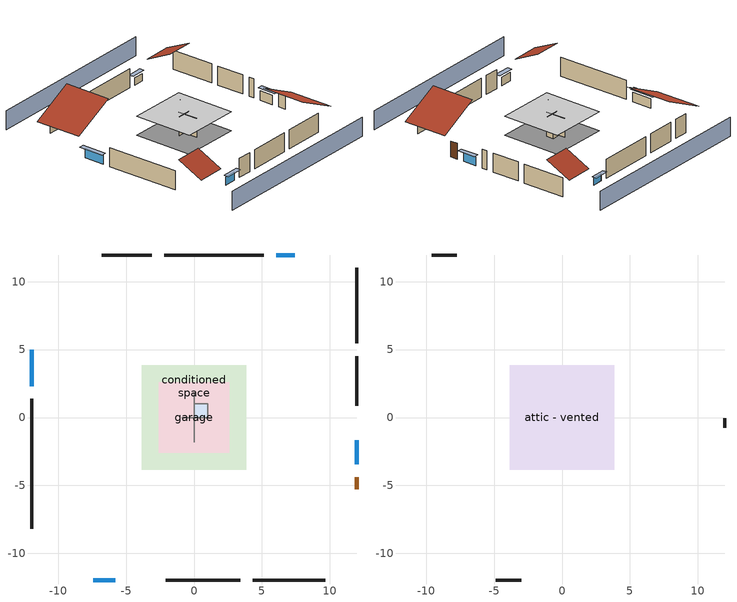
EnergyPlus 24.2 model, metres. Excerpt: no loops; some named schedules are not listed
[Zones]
conditioned space
 floor foundation (Slab2 construction): -3.84,-3.84 -3.84,3.84 3.84,3.84 3.84,-3.84 z0
 wall outside (AdiabaticWallConstruction 1): 11.96,-5.3 11.96,-4.38 z0:2.03
 wall outside (AdiabaticWallConstruction): -11.96,4.98 -11.96,2.3 / 11.96,-3.45 11.96,-1.68 z0:1.19; 7.42,11.96 6.06,11.96 z0:0.92; -7.42,-11.96 -5.81,-11.96 z0:1.1
 wall outside (Wall3 construction): -11.96,1.38 -11.96,-8.19 z0:2.44
 wall outside (Wall4 construction): -3.11,11.96 -6.81,11.96 z0:2.44
 wall outside (Wall7 construction): 11.96,5.45 11.96,11.03 z0:2.44
 wall outside (Wall8 construction): 4.33,-11.96 9.64,-11.96 z0:2.44
 wall to garage (Wall5 construction): 0,-1.83 0,1.83 z0:2.44
 wall to garage (Wall6 construction): 0.91,0 -0.91,0 z0:2.44
 window (WindowConstruction): -11.96,4.98 -11.96,2.31 z0:1.19
 window (WindowConstruction 1): 7.42,11.96 6.06,11.96 z0:0.91
 window (WindowConstruction 2): 11.96,-3.45 11.96,-1.68 z0:1.19
 window (WindowConstruction 3): -7.42,-11.96 -5.81,-11.96 z0:1.1
 door (Door): 11.96,-5.3 11.96,-4.38 z0:2.03
furnace airloop ret air zone
 floor adiabatic (AdiabaticConst): 0,0 0,1 1,1 1,0 z0
 wall adiabatic (AdiabaticConst): 0,1 0,0 1,0 1,1 0,1 z0:1
 ceiling adiabatic (AdiabaticConst): 1,0 1,1 0,1 0,0 z1
garage
 floor foundation (Slab1 construction): -2.59,-2.59 -2.59,2.59 2.59,2.59 2.59,-2.59 z0
 wall outside (Wall1 construction): 5.14,11.96 -2.18,11.96 z0:2.44
 wall outside (Wall12 construction): -2.08,-11.96 3.4,-11.96 z0:2.44
 wall outside (Wall2 construction): 11.96,0.87 11.96,4.52 z0:2.44
attic - vented
 floor to garage (Floor1 construction): -2.59,-2.59 -2.59,2.59 2.59,2.59 2.59,-2.59 z2.44
 floor to conditioned space (Floor2 construction Reversed): -3.84,-3.84 -3.84,3.84 3.84,3.84 3.84,-3.84 z2.44
 wall outside (Wall10 construction): -4.88,-11.96 -3.01,-11.96 z0:2.44
 wall outside (Wall11 construction): 11.96,-0.75 11.96,-0.06 z0:2.44
 wall outside (Wall9 construction): -7.74,11.96 -9.6,11.96 z0:2.44
 roof outside (Roof1 construction): -11.96,5.91,2.44 -6.55,5.91,5.15 -6.55,11.96,5.15 -11.96,11.96,2.44
 roof outside (Roof2 construction): 8.34,11.96,2.44 8.34,8.73,4.06 11.96,8.73,4.06 11.96,11.96,2.44
 roof outside (Roof3 construction): -8.34,-11.96,2.44 -8.34,-8.73,4.06 -11.96,-8.73,4.06 -11.96,-11.96,2.44
 roof outside (Roof4 construction): 11.96,-6.22,2.44 6.83,-6.22,5 6.83,-11.96,5 11.96,-11.96,2.44
shading: 11.96,16.53 -11.96,16.53 / -11.96,-16.53 11.96,-16.53 z0:2.44; -11.96,2 -11.96,5.28 -12.57,5.28 -12.57,2 z1.49; 5.76,11.96 7.72,11.96 7.72,12.57 5.76,12.57 z1.22; 11.96,-1.37 11.96,-3.76 12.57,-3.76 12.57,-1.37 z1.49; -5.5,-11.96 -7.72,-11.96 -7.72,-12.57 -5.5,-12.57 z1.4
[Building]
Building 1: Terrain=Suburbs
[Site:Location]
Portland Intl Arpt_OR: Latitude {deg}=45.59; Longitude {deg}=-122.6; Time Zone {hr}=-8; Elevation {m}=33; Keep Site Location Information=Yes
[Site:GroundTemperature:Shallow]
10.2558, 8.96328, 8.85977, 9.47314, 11.9355, 14.3863, 16.5111, 17.8571, 17.9714, 16.8767, 14.8061, 12.4304
[Site:WaterMainsTemperature]
Calculation Method=Schedule; Temperature Schedule=mains temperature schedule
[Material] Roughness=Rough; Thermal Absorptance=0.9
Name | Thickness {m} | Conductivity {W/m-K} | Density {kg/m3} | Specific Heat {J/kg-K} | Solar Absorptance | Visible Absorptance
asphalt or fiberglass shingles | 0.00635 | 0.162714 | 1121.4 | 1465.45 | 0.85 | 0.85
ceiling loosefill ins | 0.0846667 | 0.0480833 | 16.02 | 1046.75 | 0.7 | 0.7
ceiling stud and cavity | 0.1397 | 1.39189 | 65.682 | 1177.47 | 0.7 | 0.7
ceiling stud and cavity 1 | 0.1397 | 0.302811 | 65.682 | 1177.47 | 0.7 | 0.7
concrete 4.0 in. | 0.1016 | 1.803125 | 2242.8 | 837.4 | 0.7 | 0.7
door material | 0.04445 | 0.0612267 | 512.64 | 1214.23 | 0.7 | 0.7
floor covering | 0.0127 | 0.0450781 | 54.468 | 1339.84 | 0.9 | 0.9
furniture material conditioned space 1; furniture material garage 1 | 0.1524 | 0.115458 | 640.8 | 1214.23 | 0.6 | 0.6
gypsum board | 0.0127 | 0.160291 | 801 | 837.4 | 0.6 | 0.6
osb sheathing 0.5 in. | 0.0127 | 0.115458 | 512.64 | 1214.23 | 0.6 | 0.6
osb sheathing 0.5 in. 1; osb sheathing 0.5 in. 2; osb sheathing 0.5 in. 3 | 0.0127 | 0.115458 | 512.64 | 1214.23 | 0.7 | 0.7
roof rigid ins | 0.00281632 | 0.029427 | 32.04 | 1214.23 | 0.7 | 0.7
wall rigid ins | 0.512978 | 0.029427 | 32.04 | 1214.23 | 0.7 | 0.7
wall stud and cavity | 0.1397 | 0.727959 | 139.0536 | 1170.24 | 0.6 | 0.6
wall stud and cavity 1 | 0.1397 | 0.550994 | 139.0536 | 1170.24 | 0.7 | 0.7
wall stud and cavity 2 | 0.1397 | 0.335416 | 139.0536 | 1170.24 | 0.7 | 0.7
wall stud and cavity 3 | 0.0889 | 0.380278 | 52.3479 | 1209.89 | 0.7 | 0.7
wall stud and cavity 4 | 0.0889 | 0.391764 | 83.0341 | 1211.67 | 0.7 | 0.7
wood siding | 0.0254 | 0.102417 | 544.68 | 1172.36 | 0.85 | 0.85
wood siding 1; wood siding 2 | 0.0254 | 0.102417 | 544.68 | 1172.36 | 0.7 | 0.7
[Material:NoMass]
Adiabatic: Roughness=Rough; Thermal Resistance {m2-K/W}=176.1; Thermal Absorptance=0.9; Solar Absorptance=0.7; Visible Absorptance=0.7
[WindowMaterial:SimpleGlazingSystem]
WindowMaterial: U-Factor {W/m2-K}=2.15764; Solar Heat Gain Coefficient=0.44
[Construction]
AdiabaticConst: Adiabatic
AdiabaticWallConstruction: wood siding 1, wall rigid ins, wall stud and cavity 3, gypsum board
AdiabaticWallConstruction 1: wood siding 2, wall rigid ins, wall stud and cavity 3, gypsum board
Door: door material
Floor1 construction: ceiling stud and cavity
Floor2 construction Reversed: gypsum board, ceiling stud and cavity 1, ceiling loosefill ins
furniture construction conditioned space 1: furniture material conditioned space 1
furniture construction garage 1: furniture material garage 1
PartitionWallConstruction: gypsum board, wall stud and cavity 4, gypsum board
Roof1 construction; Roof2 construction; Roof3 construction; Roof4 construction: asphalt or fiberglass shingles, roof rigid ins, osb sheathing 0.5 in.
Slab1 construction: concrete 4.0 in.
Slab2 construction: concrete 4.0 in., floor covering
Wall1 construction; Wall2 construction: wood siding, osb sheathing 0.5 in. 1, wall stud and cavity
Wall10 construction; Wall11 construction; Wall12 construction; Wall9 construction: wood siding, osb sheathing 0.5 in. 3, wall stud and cavity
Wall3 construction; Wall4 construction: wood siding, osb sheathing 0.5 in. 1, wall stud and cavity 1, gypsum board
Wall5 construction: osb sheathing 0.5 in. 2, wall stud and cavity 2, gypsum board
Wall6 construction: osb sheathing 0.5 in. 3, wall stud and cavity 2, gypsum board
Wall7 construction; Wall8 construction: wood siding, osb sheathing 0.5 in. 3, wall stud and cavity 1, gypsum board
WindowConstruction; WindowConstruction 1; WindowConstruction 2; WindowConstruction 3: WindowMaterial
[Zone] Multiplier=1
Name | Volume {m3} | Part of Total Floor Area
attic - vented | 59.0888 | Yes
conditioned space | 143.623 | Yes
furnace airloop ret air zone | 1 | No
garage | 65.242 | Yes
[Space]
Name | Zone | Volume {m3} | Space Type
attic - vented 1 | attic - vented | 59.0888
conditioned space 1 | conditioned space | 143.623
furnace airloop ret air space | furnace airloop ret air zone |  | Plenum Space Type
garage 1 | garage | 65.242
[OtherEquipment] Design Level Calculation Method=EquipmentLevel
Name | Fuel Type | Zone or ZoneList or Space or SpaceList | Schedule | Design Level {W} | Fraction Latent | Fraction Radiant | Fraction Lost
furnace airloop_0 RetCondToDZ; furnace airloop_0 SupCondToDZ; furnace airloop_0 SupSensLkToDZ | None | attic - vented 1 | Always On Discrete | 0 | 0 | 0 | 0
furnace airloop_0 SupLatLkToDZ | None | attic - vented 1 | Always On Discrete | 0 | 1 | 0 | 0
cooking range 1 | Propane | conditioned space 1 | cooking_range | 2697.48 | 0.16 | 0.384 | 0.2
furnace airloop_0 SupCondToLv; furnace airloop_0 SupSensLkToCond; mech vent house fan sensible load; water heater sens | None | conditioned space 1 | Always On Discrete | 0 | 0 | 0 | 0
furnace airloop_0 SupLatLkToCond; mech vent house fan latent load; water heater lat | None | conditioned space 1 | Always On Discrete | 0 | 1 | 0 | 0
general water use latent | None | conditioned space 1 | general water use schedule | 136.464 | 1 | 0 | 0
general water use sensible | None | conditioned space 1 | general water use schedule | -134.491 | 0 | 0.6 | 0
water heater energy adjustment1 | Electricity | conditioned space 1 | Always On Discrete | 0.01 | 0 | 0 | 1
furnace airloop_0 RetCondToRP; furnace airloop_0 RetSensLkToRP | None | furnace airloop ret air space | Always On Discrete | 0 | 0 | 0 | 0
furnace airloop_0 RetLatLkToRP | None | furnace airloop ret air space | Always On Discrete | 0 | 1 | 0 | 0
[ZoneInfiltration:DesignFlowRate] Schedule=Always On Discrete; Design Flow Rate Calculation Method=Flow/Zone; Design Flow Rate {m3/s}=0
Name | Zone or ZoneList or Space or SpaceList
attic_vented 1 duct leakage imbalance infil flow | attic - vented 1
infil flow; natural vent flow; whole house fan flow | conditioned space 1
[ZoneInfiltration:EffectiveLeakageArea] Schedule=Always On Discrete
Name | Zone or Space | Effective Air Leakage Area {cm2} | Stack Coefficient | Wind Coefficient
infil attic - vented 1 | attic - vented 1 | 2854.93 | 0.000143909 | 3.32289e-05
infil garage 1 | garage 1 | 203.878 | 0.000129147 | 4.38083e-05
[ZoneMixing] Schedule=Always On Continuous; Design Flow Rate Calculation Method=Flow/Zone; Design Flow Rate {m3/s}=0
Name | Zone or Space | Source Zone or Space
furnace airloop_0 ZoneMixCondToDZ mix; whole house fan mix | attic - vented | conditioned space
furnace airloop_0 ZoneMixDZToCond mix | conditioned space | attic - vented
[SurfaceProperty:ExposedFoundationPerimeter] Exposed Perimeter Calculation Method=TotalExposedPerimeter
Name | Total Exposed Perimeter {m}
Slab2 | 28.31592
Slab1 | 16.4592
[SurfaceProperty:IncidentSolarMultiplier] Incident Solar Multiplier=1; Incident Solar Multiplier Schedule=trans schedule winter=0.85 summer=0.7
Window1; Window2; Window3; Window4
[InternalMass]
Name | Construction | Zone or ZoneList | Space or SpaceList | Surface Area {m2}
furniture mass conditioned space 1 | furniture construction conditioned space 1 | conditioned space | conditioned space 1 | 23.56021
partition wall mass | PartitionWallConstruction | conditioned space | conditioned space 1 | 58.90053
furniture mass garage 1 | furniture construction garage 1 | garage | garage 1 | 2.67561
[Lights] Design Level Calculation Method=LightingLevel; Return Air Fraction=0; Fraction Radiant=0.6; Fraction Visible=0.2; Fraction Replaceable=1
Name | Zone or ZoneList or Space or SpaceList | Schedule | Lighting Level {W}
interior lighting | conditioned space 1 | lighting_interior | 505.669
garage lighting | garage 1 | lighting_garage | 48.9792
[People]
occupants: Zone or ZoneList or Space or SpaceList=conditioned space 1; Number of People Schedule=occupants; Number of People Calculation Method=People; Number of People=7; Fraction Radiant=0.314171; Sensible Heat Fraction=0.56303; Activity Level Schedule=occupants activity schedule; Carbon Dioxide Generation Rate {m3/s-W}=0; Enable ASHRAE 55 Comfort Warnings=No; Mean Radiant Temperature Calculation Type=EnclosureAveraged
[ElectricEquipment] Design Level Calculation Method=EquipmentLevel
Name | Zone or ZoneList or Space or SpaceList | Schedule | Design Level {W} | Fraction Latent | Fraction Radiant | Fraction Lost
clothes washer | conditioned space 1 | clothes_washer | 190.418 | 0.03 | 0.162 | 0.7
cooking range | conditioned space 1 | cooking_range | 92.0419 | 0.16 | 0.384 | 0.2
fridge | conditioned space 1 | fridge schedule | 45.9075 | 0 | 0.6 | 0
mech vent bath fan 0 | conditioned space 1 | mech vent bath fan 0 schedule | 30 | 0 | 0 | 1
mech vent house fan | conditioned space 1 | mech vent house fan schedule | 0 | 0 | 0 | 1
mech vent house fan cfis | conditioned space 1 | mech vent house fan cfis schedule | 0 | 0 | 0 | 0
mech vent range fan 0 | conditioned space 1 | mech vent range fan 0 schedule | 30 | 0 | 0 | 1
misc plug loads | conditioned space 1 | plug_loads_other | 940.012 | 0.021 | 0.558 | 0.049
misc tv | conditioned space 1 | plug_loads_tv | 1285.11 | 0 | 0.6 | 0
whole house fan | conditioned space 1 | Always On Discrete | 0 | 0 | 0 | 1
fridge 1 | garage 1 | fridge schedule 1 | 90.9498 | 0 | 0.6 | 0
[SpaceList]
Plenum Space Type: furnace airloop ret air space
[AvailabilityManager:Scheduled] Schedule=Always On Discrete
furnace airloop Availability Manager; room ac airloop Availability Manager
[AirLoopHVAC:ReturnPlenum]
Air Loop HVAC Return Plenum 1: Zone=furnace airloop ret air zone
[Foundation:Kiva] Wall Height Above Grade {m}=0.1016; Wall Depth Below Slab {m}=0.2032
Name | Initial Indoor Air Temperature {C}
Foundation Kiva 1 | 13.4258
Foundation Kiva 2 | 20.5556
[Foundation:Kiva:Settings]
Soil Conductivity {W/m-K}=1.3848; Soil Density {kg/m3}=1842.3; Soil Specific Heat {J/kg-K}=418.7; Ground Solar Absorptivity=0.9; Ground Thermal Absorptivity=0.9; Ground Surface Roughness {m}=0.03; Far-Field Width {m}=40; Deep-Ground Boundary Condition=ZeroFlux; Deep-Ground Depth {m}=40; Minimum Cell Dimension {m}=0.2; Maximum Cell Growth Coefficient=3; Simulation Timestep=Timestep
[Exterior:Lights]
exterior lighting: Schedule=exterior lighting schedule; Design Level {W}=30.309
[EnergyManagementSystem:GlobalVariable]
furnace_airloop_0_DuctImbalLkExhFanEquivCond
furnace_airloop_0_DuctImbalLkExhFanEquivDZ
furnace_airloop_0_DuctImbalLkSupFanEquivCond
furnace_airloop_0_DuctImbalLkSupFanEquivDZ
furnace_airloop_0_DZ_T
furnace_airloop_0_DZ_W
furnace_airloop_0_RetCondToDZ
furnace_airloop_0_RetCondToRP
furnace_airloop_0_RetLatLkToRP
furnace_airloop_0_RetSensLkToRP
furnace_airloop_0_SupCondToDZ
furnace_airloop_0_SupCondToLv
furnace_airloop_0_SupLatLkToCond
furnace_airloop_0_SupLatLkToDZ
furnace_airloop_0_SupSensLkToCond
furnace_airloop_0_SupSensLkToDZ
furnace_airloop_0_ZoneMixCondToDZ
furnace_airloop_0_ZoneMixDZToCond
furnace_airloop_AH_MFR
furnace_airloop_AH_Tout
furnace_airloop_AH_VFR
furnace_airloop_AH_Wout
furnace_airloop_Fan_RTF
furnace_airloop_RA_T
furnace_airloop_Ra_W
infil_program_Qfan
infil_program_Qinf
natural_vent_program_Qnv
natural_vent_program_Qwhf
room_ac_airloop_Fan_RTF
[EnergyManagementSystem:Sensor]
Name | Output:Variable or Output:Meter Index Key | Output:Variable or Output:Meter
airflow_gain | infil flow | Infiltration Sensible Heat Gain Energy
airflow_gain_1 | natural vent flow | Infiltration Sensible Heat Gain Energy
airflow_gain_2 | whole house fan flow | Infiltration Sensible Heat Gain Energy
airflow_loss | infil flow | Infiltration Sensible Heat Loss Energy
airflow_loss_1 | natural vent flow | Infiltration Sensible Heat Loss Energy
airflow_loss_2 | whole house fan flow | Infiltration Sensible Heat Loss Energy
clg_load_cond |  | Cooling:EnergyTransfer:Zone:CONDITIONED SPACE
clg_load_duct |  | Cooling:EnergyTransfer:Zone:FURNACE AIRLOOP RET AIR ZONE
clg_sp_s; clg_sp_s_1 | cooling setpoint | Schedule Value
cool_season | cooling season schedule | Schedule Value
ducts_conv | furnace airloop_0 RetCondToRP | Other Equipment Convective Heating Energy
ducts_conv_1 | furnace airloop_0 RetLatLkToRP | Other Equipment Convective Heating Energy
ducts_conv_2 | furnace airloop_0 RetSensLkToRP | Other Equipment Convective Heating Energy
ducts_conv_3 | furnace airloop_0 SupCondToLv | Other Equipment Convective Heating Energy
ducts_conv_4 | furnace airloop_0 SupLatLkToCond | Other Equipment Convective Heating Energy
ducts_conv_5 | furnace airloop_0 SupSensLkToCond | Other Equipment Convective Heating Energy
ducts_rad | furnace airloop_0 RetCondToRP | Other Equipment Radiant Heating Energy
ducts_rad_1 | furnace airloop_0 RetLatLkToRP | Other Equipment Radiant Heating Energy
ducts_rad_2 | furnace airloop_0 RetSensLkToRP | Other Equipment Radiant Heating Energy
ducts_rad_3 | furnace airloop_0 SupCondToLv | Other Equipment Radiant Heating Energy
ducts_rad_4 | furnace airloop_0 SupLatLkToCond | Other Equipment Radiant Heating Energy
ducts_rad_5 | furnace airloop_0 SupSensLkToCond | Other Equipment Radiant Heating Energy
fridge_tin_s_1 | garage | Zone Mean Air Temperature
furnace_airloop_0_DZ_T_s | attic - vented | Zone Air Temperature
furnace_airloop_0_DZ_W_s | attic - vented | Zone Mean Air Humidity Ratio
furnace_airloop_AH_MFR_s | Node 15 | System Node Mass Flow Rate
furnace_airloop_AH_Tout_s | Node 15 | System Node Temperature
furnace_airloop_AH_VFR_s | Node 15 | System Node Current Density Volume Flow Rate
furnace_airloop_AH_Wout_s | Node 15 | System Node Humidity Ratio
furnace_airloop_RA_T_s | Node 18 | System Node Temperature
furnace_airloop_Ra_W_s | Node 18 | System Node Humidity Ratio
htg_load_cond |  | Heating:EnergyTransfer:Zone:CONDITIONED SPACE
htg_load_duct |  | Heating:EnergyTransfer:Zone:FURNACE AIRLOOP RET AIR ZONE
htg_sp_s; htg_sp_s_1 | heating setpoint | Schedule Value
ig_ee_conv_1 | cooking range | Electric Equipment Convective Heating Energy
ig_ee_conv_2 | fridge | Electric Equipment Convective Heating Energy
ig_ee_conv_3 | misc plug loads | Electric Equipment Convective Heating Energy
ig_ee_conv_4 | misc tv | Electric Equipment Convective Heating Energy
ig_ee_conv_5 | whole house fan | Electric Equipment Convective Heating Energy
ig_ee_rad_1 | cooking range | Electric Equipment Radiant Heating Energy
ig_ee_rad_2 | fridge | Electric Equipment Radiant Heating Energy
ig_ee_rad_3 | misc plug loads | Electric Equipment Radiant Heating Energy
ig_ee_rad_4 | misc tv | Electric Equipment Radiant Heating Energy
ig_ee_rad_5 | whole house fan | Electric Equipment Radiant Heating Energy
ig_lgt_conv | interior lighting | Lights Convective Heating Energy
ig_lgt_rad | interior lighting | Lights Radiant Heating Energy
ig_lgt_vis | interior lighting | Lights Visible Radiation Heating Energy
ig_oe_conv | cooking range 1 | Other Equipment Convective Heating Energy
ig_oe_conv_1 | general water use latent | Other Equipment Convective Heating Energy
ig_oe_conv_2 | general water use sensible | Other Equipment Convective Heating Energy
ig_oe_conv_3 | water heater energy adjustment1 | Other Equipment Convective Heating Energy
ig_oe_conv_4 | water heater lat | Other Equipment Convective Heating Energy
ig_oe_conv_5 | water heater sens | Other Equipment Convective Heating Energy
ig_oe_rad | cooking range 1 | Other Equipment Radiant Heating Energy
ig_oe_rad_1 | general water use latent | Other Equipment Radiant Heating Energy
ig_oe_rad_2 | general water use sensible | Other Equipment Radiant Heating Energy
ig_oe_rad_3 | water heater energy adjustment1 | Other Equipment Radiant Heating Energy
ig_oe_rad_4 | water heater lat | Other Equipment Radiant Heating Energy
ig_oe_rad_5 | water heater sens | Other Equipment Radiant Heating Energy
ig_ppl_conv | occupants | People Convective Heating Energy
ig_ppl_rad | occupants | People Radiant Heating Energy
im_conv | furniture mass conditioned space 1 | Surface Inside Face Convection Heat Gain Energy
im_conv_1 | partition wall mass | Surface Inside Face Convection Heat Gain Energy
im_ig | furniture mass conditioned space 1 | Surface Inside Face Internal Gains Radiation Heat Gain Energy
im_ig_1 | partition wall mass | Surface Inside Face Internal Gains Radiation Heat Gain Energy
im_lgt | furniture mass conditioned space 1 | Surface Inside Face Lights Radiation Heat Gain Energy
im_lgt_1 | partition wall mass | Surface Inside Face Lights Radiation Heat Gain Energy
im_sol | furniture mass conditioned space 1 | Surface Inside Face Solar Radiation Heat Gain Energy
im_sol_1 | partition wall mass | Surface Inside Face Solar Radiation Heat Gain Energy
im_surf | furniture mass conditioned space 1 | Surface Inside Face Net Surface Thermal Radiation Heat Gain Energy
im_surf_1 | partition wall mass | Surface Inside Face Net Surface Thermal Radiation Heat Gain Energy
mech_vent_bath_fan_0_sch_s | mech vent bath fan 0 schedule | Schedule Value
mech_vent_range_fan_0_sch_s | mech vent range fan 0 schedule | Schedule Value
mv_conv | mech vent bath fan 0 | Electric Equipment Convective Heating Energy
mv_conv_1 | mech vent house fan | Electric Equipment Convective Heating Energy
mv_conv_2 | mech vent house fan cfis | Electric Equipment Convective Heating Energy
mv_conv_3 | mech vent range fan 0 | Electric Equipment Convective Heating Energy
mv_conv_4 | mech vent house fan latent load | Other Equipment Convective Heating Energy
mv_conv_5 | mech vent house fan sensible load | Other Equipment Convective Heating Energy
mv_rad | mech vent bath fan 0 | Electric Equipment Radiant Heating Energy
mv_rad_1 | mech vent house fan | Electric Equipment Radiant Heating Energy
mv_rad_2 | mech vent house fan cfis | Electric Equipment Radiant Heating Energy
mv_rad_3 | mech vent range fan 0 | Electric Equipment Radiant Heating Energy
mv_rad_4 | mech vent house fan latent load | Other Equipment Radiant Heating Energy
mv_rad_5 | mech vent house fan sensible load | Other Equipment Radiant Heating Energy
natural_vent_s | natural vent schedule | Schedule Value
out_pb_s |  | Site Outdoor Air Barometric Pressure
out_wt_s |  | Site Outdoor Air Humidity Ratio
site_vw_s |  | Site Wind Speed
ss_back_out | Window1 | Surface Window Shortwave from Zone Back Out Window Heat Transfer Rate
ss_back_out_1 | Window2 | Surface Window Shortwave from Zone Back Out Window Heat Transfer Rate
ss_back_out_2 | Window3 | Surface Window Shortwave from Zone Back Out Window Heat Transfer Rate
ss_back_out_3 | Window4 | Surface Window Shortwave from Zone Back Out Window Heat Transfer Rate
ss_conv | Door1 | Surface Inside Face Convection Heat Gain Energy
ss_conv_1 | Window1 | Surface Inside Face Convection Heat Gain Energy
ss_conv_2 | Window2 | Surface Inside Face Convection Heat Gain Energy
ss_conv_3 | Window3 | Surface Inside Face Convection Heat Gain Energy
ss_conv_4 | Window4 | Surface Inside Face Convection Heat Gain Energy
ss_ig | Door1 | Surface Inside Face Internal Gains Radiation Heat Gain Energy
ss_ig_1 | Window1 | Surface Inside Face Internal Gains Radiation Heat Gain Energy
ss_ig_2 | Window2 | Surface Inside Face Internal Gains Radiation Heat Gain Energy
ss_ig_3 | Window3 | Surface Inside Face Internal Gains Radiation Heat Gain Energy
ss_ig_4 | Window4 | Surface Inside Face Internal Gains Radiation Heat Gain Energy
ss_lgt | Door1 | Surface Inside Face Lights Radiation Heat Gain Energy
ss_sol | Door1 | Surface Inside Face Solar Radiation Heat Gain Energy
ss_surf | Door1 | Surface Inside Face Net Surface Thermal Radiation Heat Gain Energy
ss_surf_1 | Window1 | Surface Inside Face Net Surface Thermal Radiation Heat Gain Energy
ss_surf_2 | Window2 | Surface Inside Face Net Surface Thermal Radiation Heat Gain Energy
ss_surf_3 | Window3 | Surface Inside Face Net Surface Thermal Radiation Heat Gain Energy
ss_surf_4 | Window4 | Surface Inside Face Net Surface Thermal Radiation Heat Gain Energy
ss_trans_in | Window1 | Surface Window Transmitted Solar Radiation Rate
ss_trans_in_1 | Window2 | Surface Window Transmitted Solar Radiation Rate
ss_trans_in_2 | Window3 | Surface Window Transmitted Solar Radiation Rate
ss_trans_in_3 | Window4 | Surface Window Transmitted Solar Radiation Rate
ss_trans_out | Window1 | Surface Inside Face Initial Transmitted Diffuse Transmitted Out Window Solar Radiation Rate
ss_trans_out_1 | Window2 | Surface Inside Face Initial Transmitted Diffuse Transmitted Out Window Solar Radiation Rate
ss_trans_out_2 | Window3 | Surface Inside Face Initial Transmitted Diffuse Transmitted Out Window Solar Radiation Rate
ss_trans_out_3 | Window4 | Surface Inside Face Initial Transmitted Diffuse Transmitted Out Window Solar Radiation Rate
s_conv | Floor2 | Surface Inside Face Convection Heat Gain Energy
s_conv_1 | Slab2 | Surface Inside Face Convection Heat Gain Energy
s_conv_2 | Wall3 | Surface Inside Face Convection Heat Gain Energy
s_conv_3 | Wall4 | Surface Inside Face Convection Heat Gain Energy
s_conv_4 | Wall5 | Surface Inside Face Convection Heat Gain Energy
s_conv_5 | Wall6 | Surface Inside Face Convection Heat Gain Energy
s_conv_6 | Wall7 | Surface Inside Face Convection Heat Gain Energy
s_conv_7 | Wall8 | Surface Inside Face Convection Heat Gain Energy
s_ig | Floor2 | Surface Inside Face Internal Gains Radiation Heat Gain Energy
s_ig_1 | Slab2 | Surface Inside Face Internal Gains Radiation Heat Gain Energy
s_ig_2 | Wall3 | Surface Inside Face Internal Gains Radiation Heat Gain Energy
s_ig_3 | Wall4 | Surface Inside Face Internal Gains Radiation Heat Gain Energy
s_ig_4 | Wall5 | Surface Inside Face Internal Gains Radiation Heat Gain Energy
s_ig_5 | Wall6 | Surface Inside Face Internal Gains Radiation Heat Gain Energy
s_ig_6 | Wall7 | Surface Inside Face Internal Gains Radiation Heat Gain Energy
s_ig_7 | Wall8 | Surface Inside Face Internal Gains Radiation Heat Gain Energy
s_lgt | Floor2 | Surface Inside Face Lights Radiation Heat Gain Energy
s_lgt_1 | Slab2 | Surface Inside Face Lights Radiation Heat Gain Energy
s_lgt_2 | Wall3 | Surface Inside Face Lights Radiation Heat Gain Energy
s_lgt_3 | Wall4 | Surface Inside Face Lights Radiation Heat Gain Energy
s_lgt_4 | Wall5 | Surface Inside Face Lights Radiation Heat Gain Energy
s_lgt_5 | Wall6 | Surface Inside Face Lights Radiation Heat Gain Energy
s_lgt_6 | Wall7 | Surface Inside Face Lights Radiation Heat Gain Energy
s_lgt_7 | Wall8 | Surface Inside Face Lights Radiation Heat Gain Energy
s_sol | Floor2 | Surface Inside Face Solar Radiation Heat Gain Energy
s_sol_1 | Slab2 | Surface Inside Face Solar Radiation Heat Gain Energy
s_sol_2 | Wall3 | Surface Inside Face Solar Radiation Heat Gain Energy
